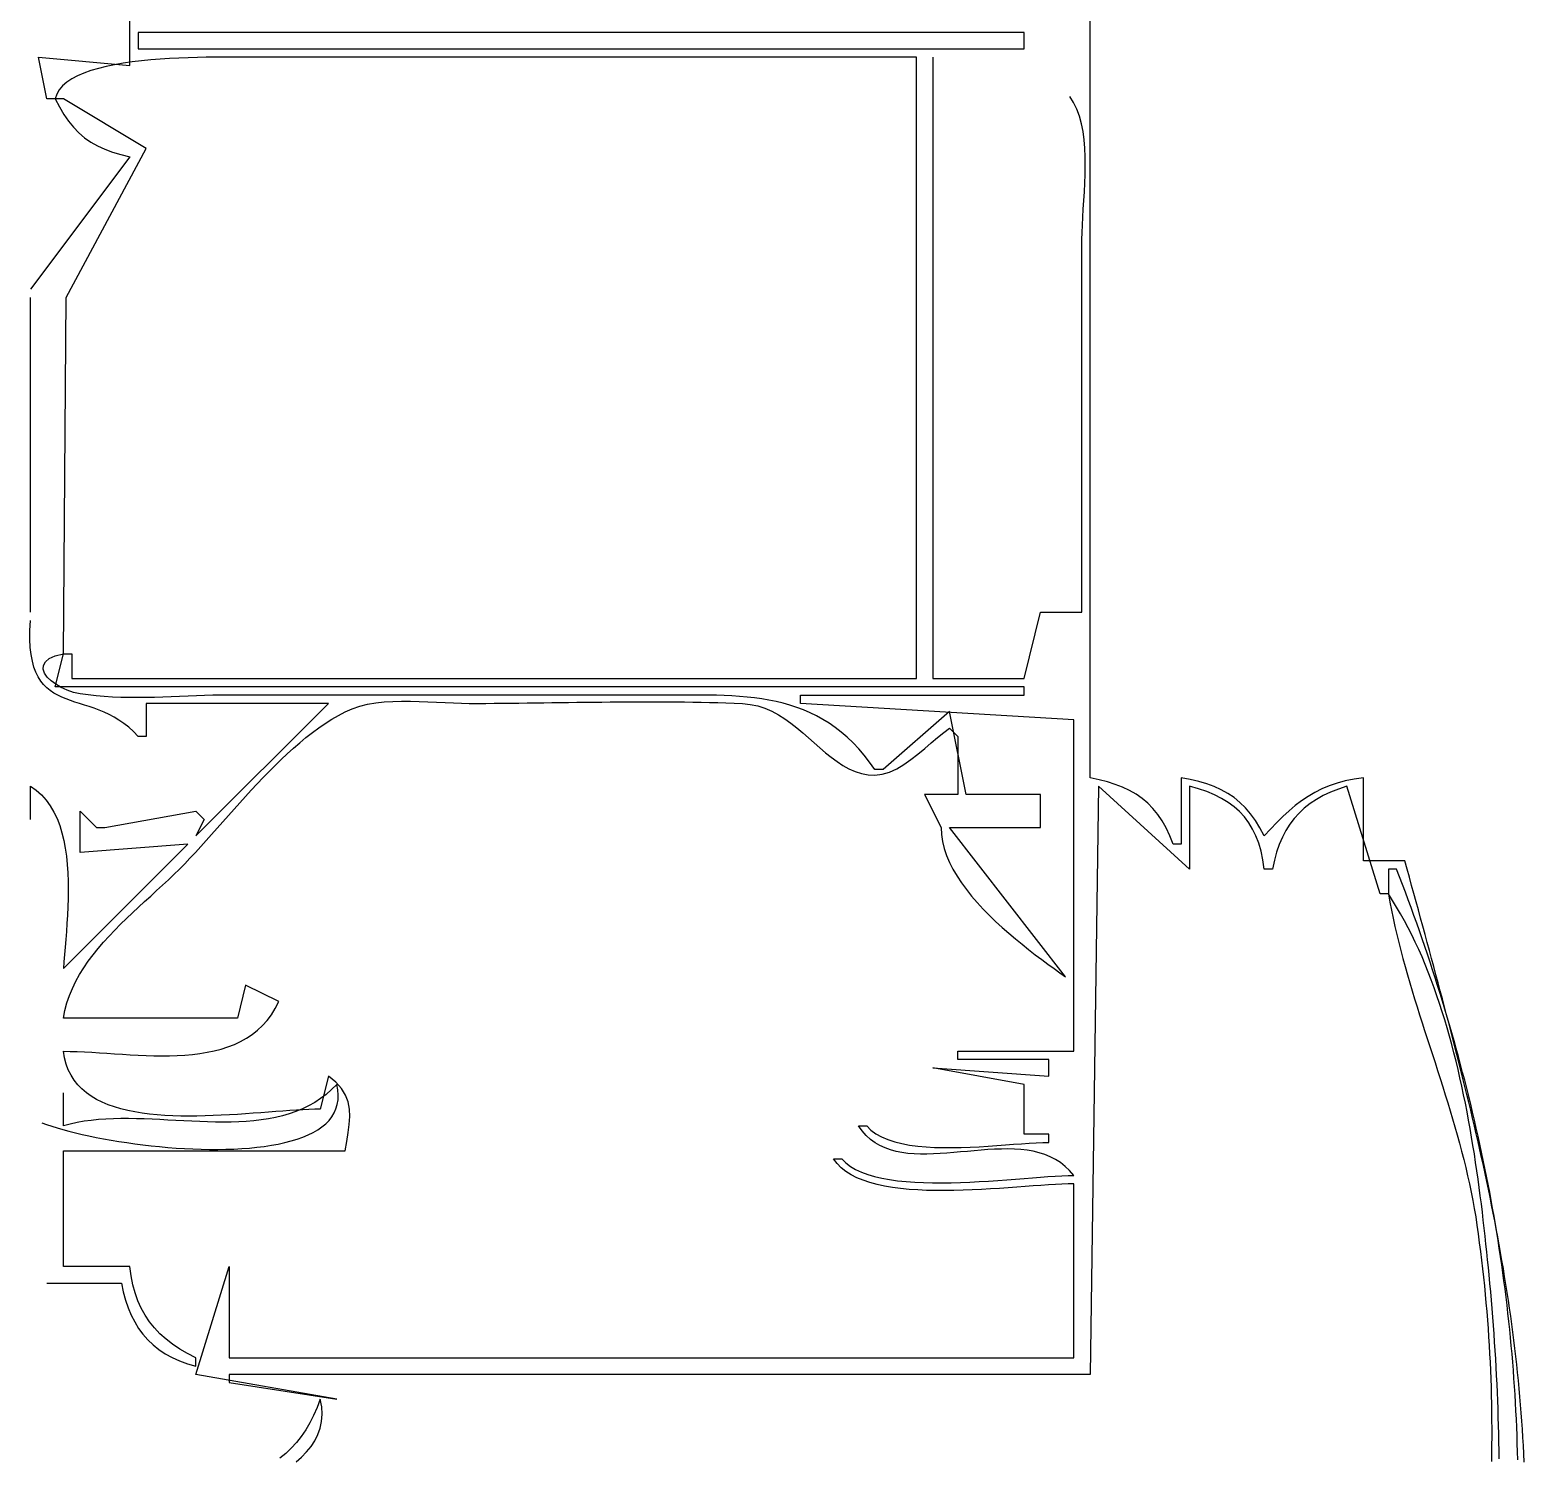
# Model space of a CAD drawing. Header units: metres. Extents: x 191 to 592, y 202 to 1163.
# Drawn here: x 377.9 to 558.4, y 483 to 655.3 of the extents above; entities that cross this region are included whole.
import ezdxf

# ---------------------------------------------------------------- set-up
doc = ezdxf.new("R2010")
doc.units = ezdxf.units.M

msp = doc.modelspace()

# ---------------------------------------------------------------- linework, layer by layer
for p, q in [((506, 565), (506, 1112)), ((390, 651), (390, 657)), ((391, 655), (391, 653)), ((498, 655), (391, 655)), ((498, 653), (498, 655)), ((380, 647), (379, 652)), ((379, 652), (390, 651)), ((391.4076, 651.5701), (390.3017, 651.4371)), ((391, 653), (498, 653)), ((392.5319, 651.682), (391.4076, 651.5701)), ((393.6669, 651.7745), (392.5319, 651.682)), ((394.8053, 651.8493), (393.6669, 651.7745)), ((395.9395, 651.9083), (394.8053, 651.8493)), ((397.0621, 651.953), (395.9395, 651.9083)), ((398.1656, 651.9853), (397.0621, 651.953)), ((399.2424, 652.0068), (398.1656, 651.9853)), ((400.2852, 652.0193), (399.2424, 652.0068)), ((401.2863, 652.0245), (400.2852, 652.0193)), ((402.2383, 652.0242), (401.2863, 652.0245)), ((403.1338, 652.0201), (402.2383, 652.0242)), ((403.9652, 652.0139), (403.1338, 652.0201)), ((404.725, 652.0073), (403.9652, 652.0139)), ((405.4057, 652.0021), (404.725, 652.0073)), ((406, 652), (405.4057, 652.0021)), ((485, 652), (406, 652)), ((485, 577), (485, 652)), ((487, 652), (487, 577)), ((383.7025, 649.7696), (383.0128, 649.4055)), ((384.4704, 650.0988), (383.7025, 649.7696)), ((385.3091, 650.3948), (384.4704, 650.0988)), ((386.2111, 650.6593), (385.3091, 650.3948)), ((387.1688, 650.8941), (386.2111, 650.6593)), ((388.1748, 651.1008), (387.1688, 650.8941)), ((389.2216, 651.2812), (388.1748, 651.1008)), ((390.3017, 651.4371), (389.2216, 651.2812)), ((381.488, 648.086), (381.1861, 647.5648)), ((381.898, 648.5654), (381.488, 648.086)), ((382.4088, 649.0046), (381.898, 648.5654)), ((383.0128, 649.4055), (382.4088, 649.0046)), ((381, 647), (380, 647)), ((381.1861, 647.5648), (381, 647)), ((382, 647), (381, 647)), ((381, 647), (381.5057, 646.0124)), ((392, 641), (382, 647)), ((503.9908, 646.54), (503.5255, 647.2716)), ((504.3772, 645.7417), (503.9908, 646.54)), ((381.5057, 646.0124), (382.04, 645.1111)), ((382.04, 645.1111), (382.6076, 644.2921)), ((382.6076, 644.2921), (383.2132, 643.5518)), ((504.691, 644.8844), (504.3772, 645.7417)), ((504.9384, 643.9753), (504.691, 644.8844)), ((383.2132, 643.5518), (383.8616, 642.8863)), ((383.8616, 642.8863), (384.5575, 642.2917)), ((505.1259, 643.022), (504.9384, 643.9753)), ((505.2598, 642.0319), (505.1259, 643.022)), ((382.3179, 622.9846), (392, 641)), ((384.5575, 642.2917), (385.3059, 641.7642)), ((385.3059, 641.7642), (386.1114, 641.3)), ((386.1114, 641.3), (386.9787, 640.8953)), ((386.9787, 640.8953), (387.9128, 640.5463)), ((505.3464, 641.0125), (505.2598, 642.0319)), ((505.3922, 639.9713), (505.3464, 641.0125)), ((390, 640), (378, 624)), ((387.9128, 640.5463), (388.9182, 640.2491)), ((388.9182, 640.2491), (390, 640)), ((505.3866, 637.8531), (505.4035, 638.9157)), ((505.4035, 638.9157), (505.3922, 639.9713)), ((505.3479, 636.7912), (505.3866, 637.8531)), ((505.2304, 634.6988), (505.2937, 635.7372)), ((505.2937, 635.7372), (505.3479, 636.7912)), ((505.102, 632.6981), (505.1644, 633.6832)), ((505.1644, 633.6832), (505.2304, 634.6988)), ((505.0134, 630.849), (505.0495, 631.7509)), ((505.0495, 631.7509), (505.102, 632.6981)), ((505, 630), (505.0134, 630.849)), ((505, 585), (505, 630)), ((378, 585), (378, 623)), ((382, 580), (382.3179, 622.9846)), ((498, 577), (500, 585)), ((500, 585), (505, 585)), ((377.9443, 582.8169), (378, 584)), ((377.9428, 581.7409), (377.9443, 582.8169)), ((377.9932, 580.7657), (377.9428, 581.7409)), ((378.0931, 579.8855), (377.9932, 580.7657)), ((378.2401, 579.0942), (378.0931, 579.8855)), ((379.8189, 579.0105), (380.2826, 579.3994)), ((380.2826, 579.3994), (381.0017, 579.7339)), ((381, 576), (382, 580)), ((381.0017, 579.7339), (382, 580)), ((382, 580), (383, 580)), ((383, 580), (383, 577)), ((378.432, 578.3857), (378.2401, 579.0942)), ((378.6664, 577.7541), (378.432, 578.3857)), ((378.941, 577.1933), (378.6664, 577.7541)), ((379.5626, 578.124), (379.5868, 578.5807)), ((379.7225, 577.6542), (379.5626, 578.124)), ((379.5868, 578.5807), (379.8189, 579.0105)), ((380.0427, 577.185), (379.7225, 577.6542)), ((379.2535, 576.6974), (378.941, 577.1933)), ((379.6015, 576.2602), (379.2535, 576.6974)), ((379.9827, 575.8758), (379.6015, 576.2602)), ((380.3949, 575.5382), (379.9827, 575.8758)), ((380.4995, 576.7304), (380.0427, 577.185)), ((381.0691, 576.304), (380.4995, 576.7304)), ((498, 576), (381, 576)), ((381.7277, 575.9197), (381.0691, 576.304)), ((382.4515, 575.5913), (381.7277, 575.9197)), ((383, 577), (485, 577)), ((487, 577), (498, 577)), ((498, 575), (498, 576)), ((380.8356, 575.2412), (380.3949, 575.5382)), ((381.3025, 574.979), (380.8356, 575.2412)), ((381.7933, 574.7455), (381.3025, 574.979)), ((382.3058, 574.5347), (381.7933, 574.7455)), ((382.8374, 574.3405), (382.3058, 574.5347)), ((383.2169, 575.3325), (382.4515, 575.5913)), ((383.3861, 574.157), (382.8374, 574.3405)), ((384, 575.1574), (383.2169, 575.3325)), ((383.9493, 573.9781), (383.3861, 574.157)), ((384.5248, 573.7978), (383.9493, 573.9781)), ((384.9628, 575.0157), (384, 575.1574)), ((385.9375, 574.9036), (384.9628, 575.0157)), ((386.9225, 574.8182), (385.9375, 574.9036)), ((387.9165, 574.7571), (386.9225, 574.8182)), ((388.9182, 574.7177), (387.9165, 574.7571)), ((389.926, 574.6974), (388.9182, 574.7177)), ((390.9387, 574.6935), (389.926, 574.6974)), ((391.9549, 574.7036), (390.9387, 574.6935)), ((392.9731, 574.725), (391.9549, 574.7036)), ((414, 574), (392, 574)), ((392, 574), (392, 570)), ((393.9919, 574.7551), (392.9731, 574.725)), ((395.01, 574.7914), (393.9919, 574.7551)), ((396.0261, 574.8312), (395.01, 574.7914)), ((397.0386, 574.872), (396.0261, 574.8312)), ((398.0462, 574.9111), (397.0386, 574.872)), ((398, 558), (414, 574)), ((399.0475, 574.9461), (398.0462, 574.9111)), ((400.0412, 574.9743), (399.0475, 574.9461)), ((401.0258, 574.9931), (400.0412, 574.9743)), ((402, 575), (401.0258, 574.9931)), ((454, 575), (402, 575)), ((417.7797, 573.6531), (418.7344, 573.8856)), ((418.7344, 573.8856), (419.7235, 574.056)), ((419.7235, 574.056), (420.7405, 574.1721)), ((420.7405, 574.1721), (421.7789, 574.2413)), ((421.7789, 574.2413), (422.832, 574.2711)), ((422.832, 574.2711), (423.8932, 574.2692)), ((423.8932, 574.2692), (424.9561, 574.2431)), ((424.9561, 574.2431), (426.0141, 574.2002)), ((426.0141, 574.2002), (427.0606, 574.1482)), ((427.0606, 574.1482), (428.0889, 574.0947)), ((428.0889, 574.0947), (429.0927, 574.0471)), ((429.0927, 574.0471), (430.0652, 574.013)), ((430.0652, 574.013), (431, 574)), ((431, 574), (431.9973, 574.0012)), ((431.9973, 574.0012), (432.9952, 574.0047)), ((432.9952, 574.0047), (433.9936, 574.0102)), ((433.9936, 574.0102), (434.9925, 574.0175)), ((434.9925, 574.0175), (435.9918, 574.0265)), ((435.9918, 574.0265), (436.9916, 574.0367)), ((436.9916, 574.0367), (437.9917, 574.0481)), ((437.9917, 574.0481), (438.9922, 574.0604)), ((438.9922, 574.0604), (439.9929, 574.0733)), ((439.9929, 574.0733), (440.9939, 574.0867)), ((440.9939, 574.0867), (441.9952, 574.1003)), ((441.9952, 574.1003), (442.9966, 574.1138)), ((442.9966, 574.1138), (443.9981, 574.1271)), ((443.9981, 574.1271), (444.9998, 574.1398)), ((444.9998, 574.1398), (446.0015, 574.1519)), ((446.0015, 574.1519), (447.0032, 574.1629)), ((447.0032, 574.1629), (448.0049, 574.1728)), ((448.0049, 574.1728), (449.0066, 574.1813)), ((449.0066, 574.1813), (450.0082, 574.1881)), ((450.0082, 574.1881), (451.0097, 574.193)), ((451.0097, 574.193), (452.011, 574.1959)), ((452.011, 574.1959), (453.0121, 574.1963)), ((453.0121, 574.1963), (454.0129, 574.1942)), ((455.0101, 575.0016), (454, 575)), ((454.0129, 574.1942), (455.0135, 574.1893)), ((456.0106, 575.0051), (455.0101, 575.0016)), ((455.0135, 574.1893), (456.0138, 574.1813)), ((457.0013, 575.0082), (456.0106, 575.0051)), ((456.0138, 574.1813), (457.0137, 574.1701)), ((457.982, 575.0087), (457.0013, 575.0082)), ((457.0137, 574.1701), (458.0132, 574.1554)), ((458.9526, 575.0044), (457.982, 575.0087)), ((458.0132, 574.1554), (459.0123, 574.137)), ((459.9127, 574.9932), (458.9526, 575.0044)), ((459.0123, 574.137), (460.0109, 574.1145)), ((460.8624, 574.9728), (459.9127, 574.9932)), ((460.0109, 574.1145), (461.009, 574.0879)), ((461.8013, 574.9409), (460.8624, 574.9728)), ((461.009, 574.0879), (462.0066, 574.0569)), ((462.7292, 574.8955), (461.8013, 574.9409)), ((462.0066, 574.0569), (463.0036, 574.0212)), ((463.6461, 574.8343), (462.7292, 574.8955)), ((463.0036, 574.0212), (464, 573.9807)), ((464.5516, 574.7551), (463.6461, 574.8343)), ((464, 573.9807), (464.9476, 573.8852)), ((465.4457, 574.6557), (464.5516, 574.7551)), ((464.9476, 573.8852), (465.8513, 573.6902)), ((466.3281, 574.5339), (465.4457, 574.6557)), ((467.1986, 574.3875), (466.3281, 574.5339)), ((468.0571, 574.2143), (467.1986, 574.3875)), ((468.9033, 574.0121), (468.0571, 574.2143)), ((469.7371, 573.7787), (468.9033, 574.0121)), ((471, 574), (471, 575)), ((471, 575), (498, 575)), ((504, 572), (471, 574)), ((385.1102, 573.61), (384.5248, 573.7978)), ((385.7033, 573.4088), (385.1102, 573.61)), ((386.3016, 573.1882), (385.7033, 573.4088)), ((386.9029, 572.942), (386.3016, 573.1882)), ((387.5049, 572.6644), (386.9029, 572.942)), ((388.1052, 572.3493), (387.5049, 572.6644)), ((388.7015, 571.9906), (388.1052, 572.3493)), ((413.6102, 571.5813), (414.3993, 572.0831)), ((414.3993, 572.0831), (415.1959, 572.5475)), ((415.1959, 572.5475), (416, 572.9722)), ((416, 572.9722), (416.866, 573.3512)), ((416.866, 573.3512), (417.7797, 573.6531)), ((465.8513, 573.6902), (466.715, 573.4062)), ((466.715, 573.4062), (467.5428, 573.0441)), ((467.5428, 573.0441), (468.3386, 572.6146)), ((468.3386, 572.6146), (469.1066, 572.1284)), ((469.1066, 572.1284), (469.8506, 571.5963)), ((470.5583, 573.5118), (469.7371, 573.7787)), ((471.3666, 573.2094), (470.5583, 573.5118)), ((472.162, 572.8691), (471.3666, 573.2094)), ((472.9442, 572.4888), (472.162, 572.8691)), ((473.7131, 572.0662), (472.9442, 572.4888)), ((474.4683, 571.5993), (473.7131, 572.0662)), ((489, 573), (481, 566)), ((491, 563), (489, 573)), ((389.2914, 571.5823), (388.7015, 571.9906)), ((389.8727, 571.1185), (389.2914, 571.5823)), ((390.443, 570.593), (389.8727, 571.1185)), ((391, 570), (390.443, 570.593)), ((411.2864, 569.8761), (412.0538, 570.4754)), ((412.0538, 570.4754), (412.8284, 571.0446)), ((412.8284, 571.0446), (413.6102, 571.5813)), ((469.8506, 571.5963), (470.5747, 571.0291)), ((470.5747, 571.0291), (471.2829, 570.4374)), ((471.2829, 570.4374), (471.9792, 569.8321)), ((475.2099, 571.0857), (474.4683, 571.5993)), ((475.9375, 570.5233), (475.2099, 571.0857)), ((476.6509, 569.9098), (475.9375, 570.5233)), ((487.5642, 569.8757), (488.2996, 570.4775)), ((488.2996, 570.4775), (489, 571)), ((489, 571), (490, 570)), ((504, 532), (504, 572)), ((392, 570), (391, 570)), ((409.0257, 567.9222), (409.7724, 568.5971)), ((409.7724, 568.5971), (410.5259, 569.2492)), ((410.5259, 569.2492), (411.2864, 569.8761)), ((471.9792, 569.8321), (472.6676, 569.2239)), ((472.6676, 569.2239), (473.3522, 568.6235)), ((473.3522, 568.6235), (474.0368, 568.0416)), ((477.3501, 569.2431), (476.6509, 569.9098)), ((478.0348, 568.521), (477.3501, 569.2431)), ((478.7048, 567.7412), (478.0348, 568.521)), ((485.1861, 567.8646), (486.0037, 568.5423)), ((486.0037, 568.5423), (486.7977, 569.2216)), ((486.7977, 569.2216), (487.5642, 569.8757)), ((490, 570), (490, 563)), ((407.5524, 566.5138), (408.2857, 567.2269)), ((408.2857, 567.2269), (409.0257, 567.9222)), ((474.0368, 568.0416), (474.7257, 567.4891)), ((474.7257, 567.4891), (475.4226, 566.9767)), ((475.4226, 566.9767), (476.1318, 566.5151)), ((479.3599, 566.9016), (478.7048, 567.7412)), ((480, 566), (479.3599, 566.9016)), ((483.4956, 566.6224), (484.3489, 567.2157)), ((484.3489, 567.2157), (485.1861, 567.8646)), ((405.391, 564.2909), (406.1051, 565.0433)), ((406.1051, 565.0433), (406.8256, 565.7851)), ((406.8256, 565.7851), (407.5524, 566.5138)), ((476.1318, 566.5151), (476.857, 566.1151)), ((476.857, 566.1151), (477.6025, 565.7874)), ((477.6025, 565.7874), (478.3721, 565.5427)), ((478.3721, 565.5427), (479.1699, 565.3919)), ((479.1699, 565.3919), (480, 565.3457)), ((481, 566), (480, 566)), ((480, 565.3457), (480.8787, 565.4464)), ((480.8787, 565.4464), (481.7567, 565.7107)), ((481.7567, 565.7107), (482.6303, 566.1117)), ((482.6303, 566.1117), (483.4956, 566.6224)), ((507.0632, 564.7832), (506, 565)), ((518.0843, 564.8042), (517, 565)), ((517, 565), (517, 557)), ((537.8658, 564.8498), (536.8036, 564.642)), ((539, 565), (537.8658, 564.8498)), ((539, 555), (539, 565)), ((378, 560), (378, 564)), ((378, 564), (378.7064, 563.5069)), ((378.7064, 563.5069), (379.3401, 562.9437)), ((403.9813, 562.7639), (404.6831, 563.5303)), ((404.6831, 563.5303), (405.391, 564.2909)), ((507, 564), (506, 493)), ((518, 554), (507, 564)), ((508.0686, 564.5267), (507.0632, 564.7832)), ((509.0169, 564.2268), (508.0686, 564.5267)), ((509.9095, 563.8796), (509.0169, 564.2268)), ((510.7473, 563.4816), (509.9095, 563.8796)), ((511.5314, 563.0289), (510.7473, 563.4816)), ((512.2629, 562.5181), (511.5314, 563.0289)), ((519.0729, 563.6913), (518, 564)), ((518, 564), (518, 554)), ((519.1066, 564.5686), (518.0843, 564.8042)), ((520.074, 563.3443), (519.0729, 563.6913)), ((520.0694, 564.2883), (519.1066, 564.5686)), ((520.9752, 563.9587), (520.0694, 564.2883)), ((521.0041, 562.956), (520.074, 563.3443)), ((521.8268, 563.5752), (520.9752, 563.9587)), ((522.6268, 563.1329), (521.8268, 563.5752)), ((523.3777, 562.6273), (522.6268, 563.1329)), ((533.1272, 563.253), (532.3146, 562.7712)), ((533.9751, 563.6819), (533.1272, 563.253)), ((534.8656, 564.0571), (533.9751, 563.6819)), ((535.0246, 563.2833), (534.137, 562.8654)), ((535.806, 564.3774), (534.8656, 564.0571)), ((535.9783, 563.6608), (535.0246, 563.2833)), ((536.8036, 564.642), (535.806, 564.3774)), ((537, 564), (535.9783, 563.6608)), ((541, 551), (537, 564)), ((379.3401, 562.9437), (379.9046, 562.3153)), ((379.9046, 562.3153), (380.4034, 561.6268)), ((380.4034, 561.6268), (380.8402, 560.8829)), ((401.9117, 560.4543), (402.5957, 561.2235)), ((402.5957, 561.2235), (403.2856, 561.9942)), ((403.2856, 561.9942), (403.9813, 562.7639)), ((490, 563), (486, 563)), ((486, 563), (488, 559)), ((500, 563), (491, 563)), ((500, 559), (500, 563)), ((512.9428, 561.9452), (512.2629, 562.5181)), ((513.5723, 561.3067), (512.9428, 561.9452)), ((514.1523, 560.5989), (513.5723, 561.3067)), ((521.8642, 562.5234), (521.0041, 562.956)), ((522.6555, 562.0436), (521.8642, 562.5234)), ((523.3789, 561.5136), (522.6555, 562.0436)), ((524.0821, 562.0536), (523.3777, 562.6273)), ((524.0353, 560.9305), (523.3789, 561.5136)), ((524.7428, 561.4072), (524.0821, 562.0536)), ((525.3623, 560.6833), (524.7428, 561.4072)), ((530.7661, 561.6529), (530.0155, 561.0183)), ((531.53, 562.2375), (530.7661, 561.6529)), ((531.8537, 561.3502), (531.213, 560.7516)), ((532.3146, 562.7712), (531.53, 562.2375)), ((532.5534, 561.9008), (531.8537, 561.3502)), ((533.3139, 562.4052), (532.5534, 561.9008)), ((534.137, 562.8654), (533.3139, 562.4052)), ((380.8402, 560.8829), (381.2184, 560.0887)), ((381.2184, 560.0887), (381.5416, 559.2491)), ((384, 556), (384, 561)), ((384, 561), (386, 559)), ((387, 559), (398, 561)), ((398, 561), (399, 560)), ((399, 560), (398, 558)), ((400.5606, 558.9302), (401.2333, 559.6891)), ((401.2333, 559.6891), (401.9117, 560.4543)), ((514.684, 559.8179), (514.1523, 560.5989)), ((515.1685, 558.9603), (514.684, 559.8179)), ((524.6259, 560.2913), (524.0353, 560.9305)), ((525.1516, 559.5931), (524.6259, 560.2913)), ((525.6135, 558.833), (525.1516, 559.5931)), ((525.9433, 559.8773), (525.3623, 560.6833)), ((526.4883, 558.9844), (525.9433, 559.8773)), ((528.5249, 559.6032), (527.7704, 558.8246)), ((529.2709, 560.3347), (528.5249, 559.6032)), ((530.0155, 561.0183), (529.2709, 560.3347)), ((530.6297, 560.103), (530.1018, 559.4024)), ((531.213, 560.7516), (530.6297, 560.103)), ((381.5416, 559.2491), (381.8133, 558.369)), ((381.8133, 558.369), (382.0372, 557.4533)), ((386, 559), (387, 559)), ((399.2315, 557.4412), (399.8934, 558.1801)), ((399.8934, 558.1801), (400.5606, 558.9302)), ((488, 559), (488.0336, 558.1576)), ((488.0336, 558.1576), (488.1559, 557.3151)), ((503, 541), (489, 559)), ((489, 559), (499, 559)), ((499, 559), (500, 559)), ((515.6068, 558.0222), (515.1685, 558.9603)), ((516, 557), (515.6068, 558.0222)), ((526.0124, 558.008), (525.6135, 558.833)), ((526.3496, 557.1151), (526.0124, 558.008)), ((527, 558), (526.4883, 558.9844)), ((527.7704, 558.8246), (527, 558)), ((529.2053, 557.8376), (528.8332, 556.9696)), ((529.6276, 558.6479), (529.2053, 557.8376)), ((530.1018, 559.4024), (529.6276, 558.6479)), ((382, 542), (397, 557)), ((382.0372, 557.4533), (382.2167, 556.5071)), ((382.2167, 556.5071), (382.3554, 555.5352)), ((397, 557), (384, 556)), ((397.2775, 555.3161), (397.9237, 556.0068)), ((397.9237, 556.0068), (398.575, 556.7159)), ((398.575, 556.7159), (399.2315, 557.4412)), ((488.1559, 557.3151), (488.3616, 556.4736)), ((488.3616, 556.4736), (488.6451, 555.6347)), ((517, 557), (516, 557)), ((526.6259, 556.1514), (526.3496, 557.1151)), ((526.8423, 555.114), (526.6259, 556.1514)), ((528.5095, 556.042), (528.2323, 555.0527)), ((528.8332, 556.9696), (528.5095, 556.042)), ((382.3554, 555.5352), (382.4568, 554.5426)), ((382.4568, 554.5426), (382.5245, 553.5342)), ((395.3428, 553.3544), (396, 554)), ((396, 554), (396.6363, 554.6463)), ((396.6363, 554.6463), (397.2775, 555.3161)), ((488.6451, 555.6347), (489.0012, 554.7996)), ((489.0012, 554.7996), (489.4243, 553.9698)), ((527, 554), (526.8423, 555.114)), ((528, 554), (527, 554)), ((528.2323, 555.0527), (528, 554)), ((544, 555), (539, 555)), ((543, 554), (542, 554)), ((542, 554), (542, 551)), ((543.3582, 553.0706), (543, 554)), ((544.2722, 554.0052), (544, 555)), ((544.5441, 553.0126), (544.2722, 554.0052)), ((382.5245, 553.5342), (382.5621, 552.515)), ((382.5621, 552.515), (382.573, 551.4898)), ((393.9654, 552.0555), (394.6633, 552.7065)), ((394.6633, 552.7065), (395.3428, 553.3544)), ((489.4243, 553.9698), (489.909, 553.1465)), ((489.909, 553.1465), (490.4499, 552.3311)), ((490.4499, 552.3311), (491.0417, 551.525)), ((543.7124, 552.14), (543.3582, 553.0706)), ((544.8155, 552.022), (544.5441, 553.0126)), ((382.5609, 550.4637), (382.5293, 549.4416)), ((382.573, 551.4898), (382.5609, 550.4637)), ((391.8004, 550.0736), (392.53, 550.7399)), ((392.53, 550.7399), (393.253, 551.4002)), ((393.253, 551.4002), (393.9654, 552.0555)), ((491.0417, 551.525), (491.6789, 550.7296)), ((491.6789, 550.7296), (492.356, 549.9462)), ((542, 551), (541, 551)), ((542, 551), (542.1767, 550.0165)), ((542.5084, 550.2146), (542, 551)), ((544.0627, 551.2081), (543.7124, 552.14)), ((544.4089, 550.275), (544.0627, 551.2081)), ((545.0865, 551.0335), (544.8155, 552.022)), ((545.357, 550.0469), (545.0865, 551.0335)), ((382.5293, 549.4416), (382.4817, 548.4284)), ((389.611, 548.0294), (390.337, 548.7193)), ((390.337, 548.7193), (391.0681, 549.4003)), ((391.0681, 549.4003), (391.8004, 550.0736)), ((492.356, 549.9462), (493.0677, 549.1761)), ((493.0677, 549.1761), (493.8085, 548.4208)), ((542.1767, 550.0165), (542.3673, 549.0353)), ((542.3673, 549.0353), (542.571, 548.0562)), ((543.0021, 549.4127), (542.5084, 550.2146)), ((543.4813, 548.5947), (543.0021, 549.4127)), ((543.9464, 547.7613), (543.4813, 548.5947)), ((544.7512, 549.3406), (544.4089, 550.275)), ((545.0893, 548.405), (544.7512, 549.3406)), ((545.6268, 549.0621), (545.357, 550.0469)), ((545.8959, 548.0792), (545.6268, 549.0621)), ((382.4218, 547.429), (382.3529, 546.4484)), ((382.4817, 548.4284), (382.4218, 547.429)), ((388.1899, 546.6197), (388.894, 547.3298)), ((388.894, 547.3298), (389.611, 548.0294)), ((493.8085, 548.4208), (494.5731, 547.6815)), ((494.5731, 547.6815), (495.3559, 546.9597)), ((495.3559, 546.9597), (496.1517, 546.2567)), ((542.571, 548.0562), (542.7871, 547.0791)), ((542.7871, 547.0791), (543.0149, 546.1037)), ((544.3975, 546.9131), (543.9464, 547.7613)), ((544.8349, 546.0507), (544.3975, 546.9131)), ((545.4235, 547.4682), (545.0893, 548.405)), ((545.7535, 546.5303), (545.4235, 547.4682)), ((546.1642, 547.0981), (545.8959, 548.0792)), ((546.4317, 546.1186), (546.1642, 547.0981)), ((382.2787, 545.4915), (382.2028, 544.5633)), ((382.3529, 546.4484), (382.2787, 545.4915)), ((386.1948, 544.4161), (386.8364, 545.1637)), ((386.8364, 545.1637), (387.5028, 545.8979)), ((387.5028, 545.8979), (388.1899, 546.6197)), ((496.1517, 546.2567), (496.9549, 545.5739)), ((496.9549, 545.5739), (497.7602, 544.9126)), ((543.0149, 546.1037), (543.2535, 545.1301)), ((543.2535, 545.1301), (543.5024, 544.158)), ((545.2588, 545.1747), (544.8349, 546.0507)), ((545.6696, 544.2857), (545.2588, 545.1747)), ((546.0794, 545.5911), (545.7535, 546.5303)), ((546.4013, 544.6508), (546.0794, 545.5911)), ((546.6982, 545.1408), (546.4317, 546.1186)), ((546.9637, 544.1647), (546.6982, 545.1408)), ((382.1287, 543.6686), (382.0599, 542.8126)), ((382.2028, 544.5633), (382.1287, 543.6686)), ((385.0013, 542.877), (385.5818, 543.6542)), ((385.5818, 543.6542), (386.1948, 544.4161)), ((497.7602, 544.9126), (498.5622, 544.2741)), ((498.5622, 544.2741), (499.3553, 543.6599)), ((499.3553, 543.6599), (500.1343, 543.0713)), ((543.5024, 544.158), (543.7606, 543.1872)), ((543.7606, 543.1872), (544.0275, 542.2178)), ((546.0674, 543.3843), (545.6696, 544.2857)), ((546.4525, 542.4711), (546.0674, 543.3843)), ((546.7189, 543.7093), (546.4013, 544.6508)), ((547.0325, 542.7667), (546.7189, 543.7093)), ((547.2282, 543.19), (546.9637, 544.1647)), ((547.4914, 542.2169), (547.2282, 543.19)), ((382.0599, 542.8126), (382, 542)), ((383.9538, 541.2733), (384.4574, 542.0837)), ((384.4574, 542.0837), (385.0013, 542.877)), ((500.1343, 543.0713), (500.8937, 542.5096)), ((500.8937, 542.5096), (501.628, 541.9763)), ((501.628, 541.9763), (502.3319, 541.4726)), ((502.3319, 541.4726), (503, 541)), ((544.0275, 542.2178), (544.3023, 541.2494)), ((546.8252, 541.5467), (546.4525, 542.4711)), ((547.1857, 540.6118), (546.8252, 541.5467)), ((547.3418, 541.8229), (547.0325, 542.7667)), ((547.647, 540.878), (547.3418, 541.8229)), ((547.7535, 541.2452), (547.4914, 542.2169)), ((382.7245, 538.7302), (383.0834, 539.5974)), ((383.0834, 539.5974), (383.4945, 540.4448)), ((383.4945, 540.4448), (383.9538, 541.2733)), ((404, 540), (403, 536)), ((408, 538), (404, 540)), ((544.3023, 541.2494), (544.5843, 540.282)), ((544.5843, 540.282), (544.8728, 539.3154)), ((547.5343, 539.6669), (547.1857, 540.6118)), ((547.8712, 538.7125), (547.5343, 539.6669)), ((547.948, 539.9321), (547.647, 540.878)), ((548.0142, 540.2748), (547.7535, 541.2452)), ((548.2447, 538.985), (547.948, 539.9321)), ((548.2735, 539.3058), (548.0142, 540.2748)), ((382.1789, 536.9324), (382.4217, 537.8421)), ((382.4217, 537.8421), (382.7245, 538.7302)), ((407.5815, 537.1724), (408, 538)), ((544.8728, 539.3154), (545.167, 538.3494)), ((545.167, 538.3494), (545.4661, 537.3841)), ((548.1966, 537.7495), (547.8712, 538.7125)), ((548.5372, 538.0369), (548.2447, 538.985)), ((548.5314, 538.338), (548.2735, 539.3058)), ((548.7878, 537.3714), (548.5314, 538.338)), ((548.8255, 537.0877), (548.5372, 538.0369)), ((382, 536), (382.1789, 536.9324)), ((403, 536), (382, 536)), ((406.5965, 535.7241), (407.1129, 536.4147)), ((407.1129, 536.4147), (407.5815, 537.1724)), ((545.4661, 537.3841), (545.7694, 536.4191)), ((545.7694, 536.4191), (546.0762, 535.4543)), ((548.5109, 536.7782), (548.1966, 537.7495)), ((548.8142, 535.7994), (548.5109, 536.7782)), ((549.0425, 536.406), (548.7878, 537.3714)), ((549.1095, 536.1375), (548.8255, 537.0877)), ((549.2955, 535.4417), (549.0425, 536.406)), ((549.3891, 535.1863), (549.1095, 536.1375)), ((404.786, 534.0261), (405.4306, 534.5327)), ((405.4306, 534.5327), (406.035, 535.0977)), ((406.035, 535.0977), (406.5965, 535.7241)), ((546.0762, 535.4543), (546.3857, 534.4897)), ((546.3857, 534.4897), (546.6972, 533.525)), ((549.1069, 534.8137), (548.8142, 535.7994)), ((549.3891, 533.8215), (549.1069, 534.8137)), ((549.5468, 534.4783), (549.2955, 535.4417)), ((549.6645, 534.234), (549.3891, 535.1863)), ((549.7962, 533.516), (549.5468, 534.4783)), ((549.9355, 533.2807), (549.6645, 534.234)), ((401.0456, 532.2699), (401.8544, 532.5271)), ((401.8544, 532.5271), (402.6354, 532.8284)), ((402.6354, 532.8284), (403.3859, 533.1768)), ((403.3859, 533.1768), (404.1037, 533.5751)), ((404.1037, 533.5751), (404.786, 534.0261)), ((546.6972, 533.525), (547.0099, 532.5601)), ((547.0099, 532.5601), (547.3232, 531.595)), ((549.6612, 532.8237), (549.3891, 533.8215)), ((549.9233, 531.8206), (549.6612, 532.8237)), ((550.0437, 532.5546), (549.7962, 533.516)), ((550.2022, 532.3264), (549.9355, 533.2807)), ((550.2892, 531.594), (550.0437, 532.5546)), ((382.1286, 531.1953), (382, 532)), ((382, 532), (382.8228, 531.991)), ((382.3249, 530.445), (382.1286, 531.1953)), ((382.8228, 531.991), (383.6697, 531.9661)), ((383.6697, 531.9661), (384.5382, 531.9282)), ((384.5382, 531.9282), (385.4259, 531.88)), ((385.4259, 531.88), (386.3302, 531.8244)), ((386.3302, 531.8244), (387.2487, 531.7644)), ((387.2487, 531.7644), (388.1789, 531.7027)), ((388.1789, 531.7027), (389.1184, 531.6422)), ((389.1184, 531.6422), (390.0646, 531.5859)), ((390.0646, 531.5859), (391.0151, 531.5364)), ((391.0151, 531.5364), (391.9674, 531.4968)), ((391.9674, 531.4968), (392.9191, 531.4699)), ((392.9191, 531.4699), (393.8676, 531.4585)), ((393.8676, 531.4585), (394.8105, 531.4654)), ((394.8105, 531.4654), (395.7453, 531.4937)), ((395.7453, 531.4937), (396.6696, 531.5461)), ((396.6696, 531.5461), (397.5808, 531.6254)), ((397.5808, 531.6254), (398.4764, 531.7346)), ((398.4764, 531.7346), (399.3541, 531.8765)), ((399.3541, 531.8765), (400.2113, 532.054)), ((400.2113, 532.054), (401.0456, 532.2699)), ((490, 531), (490, 532)), ((490, 532), (504, 532)), ((501, 531), (490, 531)), ((501, 529), (501, 531)), ((547.3232, 531.595), (547.6362, 530.6293)), ((547.6362, 530.6293), (547.9482, 529.6631)), ((550.1758, 530.8131), (549.9233, 531.8206)), ((550.4188, 529.8016), (550.1758, 530.8131)), ((550.4645, 531.3712), (550.2022, 532.3264)), ((550.5327, 530.6342), (550.2892, 531.594)), ((550.7225, 530.415), (550.4645, 531.3712)), ((550.774, 529.6752), (550.5327, 530.6342)), ((382.5861, 529.7476), (382.3249, 530.445)), ((382.9094, 529.1011), (382.5861, 529.7476)), ((383.2921, 528.5038), (382.9094, 529.1011)), ((414, 529), (413, 525)), ((414.9005, 528.2543), (414, 529)), ((498, 528), (487, 530)), ((487, 530), (501, 529)), ((547.9482, 529.6631), (548.2584, 528.6961)), ((550.6527, 528.7867), (550.4188, 529.8016)), ((550.8776, 527.7692), (550.6527, 528.7867)), ((550.976, 529.4578), (550.7225, 530.415)), ((551.0131, 528.7169), (550.774, 529.6752)), ((551.2251, 528.4997), (550.976, 529.4578)), ((382, 523), (382, 527)), ((383.7313, 527.954), (383.2921, 528.5038)), ((384.2242, 527.4499), (383.7313, 527.954)), ((384.7681, 526.9898), (384.2242, 527.4499)), ((385.3601, 526.5719), (384.7681, 526.9898)), ((414.3788, 527.3691), (413.7277, 526.7967)), ((415, 528), (414.3788, 527.3691)), ((415.58, 527.4893), (414.9005, 528.2543)), ((415.126, 527.3437), (415, 528)), ((415.1777, 526.7211), (415.126, 527.3437)), ((416.0631, 526.6994), (415.58, 527.4893)), ((498, 522), (498, 528)), ((548.2584, 528.6961), (548.5662, 527.7282)), ((548.5662, 527.7282), (548.8708, 526.7593)), ((551.0939, 526.7495), (550.8776, 527.7692)), ((551.2498, 527.7592), (551.0131, 528.7169)), ((551.4698, 527.5407), (551.2251, 528.4997)), ((551.4843, 526.802), (551.2498, 527.7592)), ((551.71, 526.5808), (551.4698, 527.5407)), ((385.9974, 526.1944), (385.3601, 526.5719)), ((386.6773, 525.8557), (385.9974, 526.1944)), ((387.397, 525.5539), (386.6773, 525.8557)), ((388.1536, 525.2874), (387.397, 525.5539)), ((388.9444, 525.0542), (388.1536, 525.2874)), ((411.6078, 525.4049), (410.8504, 525.0405)), ((412.3408, 525.8173), (411.6078, 525.4049)), ((413.0479, 526.2803), (412.3408, 525.8173)), ((413.7277, 526.7967), (413.0479, 526.2803)), ((414.9116, 525.049), (415.068, 525.5744)), ((415.068, 525.5744), (415.1575, 526.1316)), ((415.1575, 526.1316), (415.1777, 526.7211)), ((416.3742, 525.879), (416.0631, 526.6994)), ((416.5378, 525.0223), (416.3742, 525.879)), ((548.8708, 526.7593), (549.1714, 525.7892)), ((549.1714, 525.7892), (549.4673, 524.8178)), ((551.3018, 525.7282), (551.0939, 526.7495)), ((551.5015, 524.7061), (551.3018, 525.7282)), ((551.7162, 525.8454), (551.4843, 526.802)), ((551.9458, 525.62), (551.71, 526.5808)), ((551.9457, 524.8893), (551.7162, 525.8454)), ((552.177, 524.6583), (551.9458, 525.62)), ((379.3961, 523.3703), (379.9621, 523.1613)), ((383.6342, 523.3968), (382.8071, 523.2165)), ((384.4799, 523.5436), (383.6342, 523.3968)), ((385.3428, 523.6595), (384.4799, 523.5436)), ((386.2216, 523.7471), (385.3428, 523.6595)), ((387.1148, 523.8091), (386.2216, 523.7471)), ((388.021, 523.8481), (387.1148, 523.8091)), ((388.9389, 523.8667), (388.021, 523.8481)), ((389.8671, 523.8675), (388.9389, 523.8667)), ((389.7666, 524.8528), (388.9444, 525.0542)), ((390.6173, 524.6813), (389.7666, 524.8528)), ((390.8041, 523.8532), (389.8671, 523.8675)), ((391.4939, 524.5381), (390.6173, 524.6813)), ((391.7487, 523.8264), (390.8041, 523.8532)), ((392.3934, 524.4212), (391.4939, 524.5381)), ((392.6993, 523.7898), (391.7487, 523.8264)), ((393.3131, 524.3291), (392.3934, 524.4212)), ((393.6546, 523.7459), (392.6993, 523.7898)), ((394.2502, 524.2598), (393.3131, 524.3291)), ((394.6132, 523.6975), (393.6546, 523.7459)), ((395.2019, 524.2118), (394.2502, 524.2598)), ((395.5738, 523.6471), (394.6132, 523.6975)), ((396.1655, 524.1832), (395.2019, 524.2118)), ((396.5349, 523.5973), (395.5738, 523.6471)), ((397.138, 524.1722), (396.1655, 524.1832)), ((397.4951, 523.5509), (396.5349, 523.5973)), ((398.1168, 524.1772), (397.138, 524.1722)), ((398.4531, 523.5104), (397.4951, 523.5509)), ((399.099, 524.1964), (398.1168, 524.1772)), ((399.4074, 523.4785), (398.4531, 523.5104)), ((400.0818, 524.228), (399.099, 524.1964)), ((400.3567, 523.4577), (399.4074, 523.4785)), ((401.0625, 524.2702), (400.0818, 524.228)), ((401.2996, 523.4508), (400.3567, 523.4577)), ((402.0382, 524.3214), (401.0625, 524.2702)), ((402.2347, 523.4604), (401.2996, 523.4508)), ((403.0062, 524.3797), (402.0382, 524.3214)), ((403.1606, 523.4891), (402.2347, 523.4604)), ((403.9636, 524.4434), (403.0062, 524.3797)), ((404.0759, 523.5395), (403.1606, 523.4891)), ((404.9077, 524.5108), (403.9636, 524.4434)), ((404.9793, 523.6142), (404.0759, 523.5395)), ((405.8356, 524.5801), (404.9077, 524.5108)), ((405.8692, 523.7159), (404.9793, 523.6142)), ((406.7447, 524.6495), (405.8356, 524.5801)), ((406.7444, 523.8473), (405.8692, 523.7159)), ((407.6035, 524.0109), (406.7444, 523.8473)), ((407.632, 524.7173), (406.7447, 524.6495)), ((408.445, 524.2094), (407.6035, 524.0109)), ((408.4947, 524.7818), (407.632, 524.7173)), ((409.2676, 524.4454), (408.445, 524.2094)), ((409.3302, 524.8411), (408.4947, 524.7818)), ((410.0698, 524.7216), (409.2676, 524.4454)), ((410.1355, 524.8936), (409.3302, 524.8411)), ((410.8504, 525.0405), (410.0698, 524.7216)), ((410.908, 524.9375), (410.1355, 524.8936)), ((411.6447, 524.971), (410.908, 524.9375)), ((412.343, 524.9924), (411.6447, 524.971)), ((413, 525), (412.343, 524.9924)), ((413.6678, 523.2508), (414.0664, 523.6562)), ((414.0664, 523.6562), (414.4083, 524.0905)), ((414.4083, 524.0905), (414.6909, 524.5546)), ((414.6909, 524.5546), (414.9116, 525.049)), ((416.5203, 523.1781), (416.5783, 524.1239)), ((416.5783, 524.1239), (416.5378, 525.0223)), ((549.4673, 524.8178), (549.7578, 523.845)), ((549.7578, 523.845), (550.042, 522.8705)), ((551.6934, 523.6836), (551.5015, 524.7061)), ((551.8775, 522.6615), (551.6934, 523.6836)), ((552.1725, 523.9335), (551.9457, 524.8893)), ((552.3967, 522.9781), (552.1725, 523.9335)), ((552.4038, 523.6957), (552.177, 524.6583)), ((552.626, 522.7323), (552.4038, 523.6957)), ((379.9621, 523.1613), (380.5743, 522.954)), ((380.5743, 522.954), (381.23, 522.749)), ((381.23, 522.749), (381.9269, 522.5469)), ((381.9269, 522.5469), (382.6624, 522.3484)), ((382.8071, 523.2165), (382, 523)), ((382.6624, 522.3484), (383.434, 522.1542)), ((383.434, 522.1542), (384.2391, 521.965)), ((384.2391, 521.965), (385.0754, 521.7813)), ((385.0754, 521.7813), (385.9402, 521.604)), ((385.9402, 521.604), (386.831, 521.4336)), ((410.2233, 521.3909), (410.9101, 521.6361)), ((410.9101, 521.6361), (411.5552, 521.9064)), ((411.5552, 521.9064), (412.156, 522.2023)), ((412.156, 522.2023), (412.71, 522.5246)), ((412.71, 522.5246), (413.2148, 522.8738)), ((413.2148, 522.8738), (413.6678, 523.2508)), ((416.2066, 521.1217), (416.3883, 522.1792)), ((416.3883, 522.1792), (416.5203, 523.1781)), ((478.4452, 522.3836), (478, 523)), ((478, 523), (479, 523)), ((478.9304, 521.8416), (478.4452, 522.3836)), ((479.4535, 521.3697), (478.9304, 521.8416)), ((479, 523), (479.5203, 522.49)), ((479.5203, 522.49), (480.1258, 522.046)), ((480.1258, 522.046), (480.8094, 521.6641)), ((480.8094, 521.6641), (481.5643, 521.3401)), ((501, 522), (498, 522)), ((501, 521), (501, 522)), ((550.042, 522.8705), (550.3194, 521.8943)), ((550.3194, 521.8943), (550.589, 520.9162)), ((552.0543, 521.6402), (551.8775, 522.6615)), ((552.2239, 520.6204), (552.0543, 521.6402)), ((552.6181, 522.023), (552.3967, 522.9781)), ((552.8368, 521.0681), (552.6181, 522.023)), ((552.8437, 521.768), (552.626, 522.7323)), ((553.0568, 520.803), (552.8437, 521.768)), ((382, 506), (382, 520)), ((382, 520), (416, 520)), ((386.831, 521.4336), (387.7454, 521.2708)), ((387.7454, 521.2708), (388.6807, 521.1164)), ((388.6807, 521.1164), (389.6347, 520.9709)), ((389.6347, 520.9709), (390.6046, 520.835)), ((390.6046, 520.835), (391.588, 520.7094)), ((391.588, 520.7094), (392.5824, 520.5948)), ((392.5824, 520.5948), (393.5852, 520.4919)), ((393.5852, 520.4919), (394.5941, 520.4012)), ((394.5941, 520.4012), (395.6063, 520.3235)), ((395.6063, 520.3235), (396.6196, 520.2595)), ((396.6196, 520.2595), (397.6312, 520.2097)), ((397.6312, 520.2097), (398.6388, 520.175)), ((398.6388, 520.175), (399.6397, 520.1559)), ((399.6397, 520.1559), (400.6316, 520.1531)), ((400.6316, 520.1531), (401.6119, 520.1673)), ((401.6119, 520.1673), (402.578, 520.1992)), ((402.578, 520.1992), (403.5275, 520.2494)), ((403.5275, 520.2494), (404.4578, 520.3186)), ((404.4578, 520.3186), (405.3665, 520.4074)), ((405.3665, 520.4074), (406.2511, 520.5166)), ((406.2511, 520.5166), (407.1089, 520.6468)), ((407.1089, 520.6468), (407.9376, 520.7987)), ((407.9376, 520.7987), (408.7345, 520.9728)), ((408.7345, 520.9728), (409.4973, 521.17)), ((409.4973, 521.17), (410.2233, 521.3909)), ((416, 520), (416.2066, 521.1217)), ((480.012, 520.9637), (479.4535, 521.3697)), ((480.604, 520.6193), (480.012, 520.9637)), ((481.2271, 520.3325), (480.604, 520.6193)), ((481.8791, 520.0989), (481.2271, 520.3325)), ((481.5643, 521.3401), (482.3836, 521.0704)), ((482.558, 519.9143), (481.8791, 520.0989)), ((482.3836, 521.0704), (483.2603, 520.8508)), ((483.2614, 519.7747), (482.558, 519.9143)), ((483.2603, 520.8508), (484.1876, 520.6775)), ((483.9872, 519.6756), (483.2614, 519.7747)), ((484.1876, 520.6775), (485.1586, 520.5465)), ((485.1586, 520.5465), (486.1663, 520.4539)), ((486.1663, 520.4539), (487.2039, 520.3958)), ((487.2039, 520.3958), (488.2645, 520.3683)), ((488.2645, 520.3683), (489.3411, 520.3674)), ((489.5092, 519.7674), (488.6884, 519.6996)), ((489.3411, 520.3674), (490.4268, 520.3891)), ((490.3347, 519.8422), (489.5092, 519.7674)), ((491.1628, 519.9198), (490.3347, 519.8422)), ((490.4268, 520.3891), (491.5148, 520.4296)), ((491.9913, 519.9959), (491.1628, 519.9198)), ((491.5148, 520.4296), (492.5982, 520.4848)), ((492.8179, 520.0665), (491.9913, 519.9959)), ((492.5982, 520.4848), (493.67, 520.551)), ((493.6405, 520.1272), (492.8179, 520.0665)), ((494.4569, 520.1739), (493.6405, 520.1272)), ((493.67, 520.551), (494.7233, 520.6241)), ((495.2648, 520.2024), (494.4569, 520.1739)), ((494.7233, 520.6241), (495.7513, 520.7002)), ((496.0621, 520.2085), (495.2648, 520.2024)), ((495.7513, 520.7002), (496.747, 520.7754)), ((496.8466, 520.1879), (496.0621, 520.2085)), ((496.747, 520.7754), (497.7035, 520.8458)), ((497.6161, 520.1364), (496.8466, 520.1879)), ((498.3683, 520.0499), (497.6161, 520.1364)), ((497.7035, 520.8458), (498.614, 520.9073)), ((499.1011, 519.9241), (498.3683, 520.0499)), ((498.614, 520.9073), (499.4715, 520.9562)), ((499.8122, 519.7549), (499.1011, 519.9241)), ((499.4715, 520.9562), (500.2691, 520.9883)), ((500.4996, 519.538), (499.8122, 519.7549)), ((500.2691, 520.9883), (501, 521)), ((550.589, 520.9162), (550.8502, 519.936)), ((550.8502, 519.936), (551.1023, 518.9537)), ((552.3865, 519.6027), (552.2239, 520.6204)), ((553.0525, 520.1134), (552.8368, 521.0681)), ((553.2652, 519.1589), (553.0525, 520.1134)), ((553.2653, 519.837), (553.0568, 520.803)), ((553.4693, 518.8703), (553.2653, 519.837)), ((475.4164, 518.4471), (475, 519)), ((475, 519), (476, 519)), ((475.9107, 517.9469), (475.4164, 518.4471)), ((476.4784, 517.497), (475.9107, 517.9469)), ((476, 519), (476.4766, 518.5286)), ((476.4766, 518.5286), (477.0335, 518.1078)), ((477.0335, 518.1078), (477.6656, 517.7351)), ((484.7331, 519.6131), (483.9872, 519.6756)), ((485.497, 519.5827), (484.7331, 519.6131)), ((486.2767, 519.5804), (485.497, 519.5827)), ((487.07, 519.6019), (486.2767, 519.5804)), ((487.8746, 519.6431), (487.07, 519.6019)), ((488.6884, 519.6996), (487.8746, 519.6431)), ((501.1609, 519.2692), (500.4996, 519.538)), ((501.794, 518.9444), (501.1609, 519.2692)), ((502.3966, 518.5592), (501.794, 518.9444)), ((502.9666, 518.1096), (502.3966, 518.5592)), ((503.5018, 517.5912), (502.9666, 518.1096)), ((551.1023, 518.9537), (551.3445, 517.9691)), ((551.3445, 517.9691), (551.576, 516.982)), ((552.5426, 518.5877), (552.3865, 519.6027)), ((552.6922, 517.5761), (552.5426, 518.5877)), ((553.4749, 518.2043), (553.2652, 519.1589)), ((553.6686, 517.9028), (553.4693, 518.8703)), ((553.6814, 517.2498), (553.4749, 518.2043)), ((477.1147, 517.0951), (476.4784, 517.497)), ((477.815, 516.739), (477.1147, 517.0951)), ((477.6656, 517.7351), (478.3675, 517.4082)), ((478.5747, 516.4262), (477.815, 516.739)), ((478.3675, 517.4082), (479.1341, 517.1245)), ((479.3892, 516.1545), (478.5747, 516.4262)), ((479.1341, 517.1245), (479.96, 516.8817)), ((480.2538, 515.9217), (479.3892, 516.1545)), ((479.96, 516.8817), (480.8402, 516.6773)), ((480.8402, 516.6773), (481.7693, 516.509)), ((481.7693, 516.509), (482.7421, 516.3742)), ((482.7421, 516.3742), (483.7534, 516.2705)), ((483.7534, 516.2705), (484.7979, 516.1956)), ((484.7979, 516.1956), (485.8705, 516.1469)), ((485.8705, 516.1469), (486.9658, 516.1221)), ((486.9658, 516.1221), (488.0787, 516.1188)), ((488.0787, 516.1188), (489.2038, 516.1345)), ((489.2038, 516.1345), (490.3361, 516.1667)), ((490.3361, 516.1667), (491.4702, 516.2131)), ((491.4702, 516.2131), (492.6009, 516.2713)), ((492.6009, 516.2713), (493.7229, 516.3387)), ((493.7229, 516.3387), (494.8312, 516.413)), ((494.8312, 516.413), (495.9203, 516.4918)), ((495.9203, 516.4918), (496.9851, 516.5725)), ((496.9851, 516.5725), (498.0203, 516.6529)), ((498.0203, 516.6529), (499.0208, 516.7304)), ((499.0208, 516.7304), (499.9813, 516.8026)), ((499.9813, 516.8026), (500.8964, 516.8672)), ((500.8964, 516.8672), (501.7611, 516.9216)), ((501.7611, 516.9216), (502.5701, 516.9635)), ((502.5701, 516.9635), (503.3181, 516.9904)), ((503.3181, 516.9904), (504, 517)), ((504, 517), (503.5018, 517.5912)), ((551.576, 516.982), (551.7961, 515.9923)), ((552.8357, 516.5683), (552.6922, 517.5761)), ((552.9733, 515.565), (552.8357, 516.5683)), ((553.8633, 516.9346), (553.6686, 517.9028)), ((553.8848, 516.2953), (553.6814, 517.2498)), ((554.0533, 515.9656), (553.8633, 516.9346)), ((554.0849, 515.3406), (553.8848, 516.2953)), ((481.1639, 515.7254), (480.2538, 515.9217)), ((482.1149, 515.5633), (481.1639, 515.7254)), ((483.1021, 515.4331), (482.1149, 515.5633)), ((484.1208, 515.3325), (483.1021, 515.4331)), ((485.1666, 515.2592), (484.1208, 515.3325)), ((486.2347, 515.211), (485.1666, 515.2592)), ((487.3205, 515.1855), (486.2347, 515.211)), ((488.4194, 515.1804), (487.3205, 515.1855)), ((489.5267, 515.1934), (488.4194, 515.1804)), ((490.6378, 515.2223), (489.5267, 515.1934)), ((491.7481, 515.2646), (490.6378, 515.2223)), ((492.853, 515.3182), (491.7481, 515.2646)), ((493.9478, 515.3807), (492.853, 515.3182)), ((495.0278, 515.4499), (493.9478, 515.3807)), ((496.0885, 515.5234), (495.0278, 515.4499)), ((497.1253, 515.5989), (496.0885, 515.5234)), ((498.1334, 515.6741), (497.1253, 515.5989)), ((499.1082, 515.7467), (498.1334, 515.6741)), ((500.0452, 515.8145), (499.1082, 515.7467)), ((500.9397, 515.8752), (500.0452, 515.8145)), ((501.7871, 515.9263), (500.9397, 515.8752)), ((502.5826, 515.9657), (501.7871, 515.9263)), ((503.3218, 515.991), (502.5826, 515.9657)), ((504, 516), (503.3218, 515.991)), ((504, 495), (504, 516)), ((551.7961, 515.9923), (552.0041, 514.9999)), ((552.0041, 514.9999), (552.1992, 514.0046)), ((553.1053, 514.5669), (552.9733, 515.565)), ((553.2318, 513.5745), (553.1053, 514.5669)), ((554.2387, 514.9958), (554.0533, 515.9656)), ((554.2816, 514.3857), (554.0849, 515.3406)), ((554.4194, 514.0253), (554.2387, 514.9958)), ((554.4749, 513.4307), (554.2816, 514.3857)), ((552.1992, 514.0046), (552.3806, 513.0063)), ((552.3806, 513.0063), (552.5478, 512.0048)), ((553.3532, 512.5884), (553.2318, 513.5745)), ((553.4698, 511.6093), (553.3532, 512.5884)), ((554.5953, 513.0541), (554.4194, 514.0253)), ((554.6647, 512.4753), (554.4749, 513.4307)), ((554.7666, 512.0821), (554.5953, 513.0541)), ((552.5478, 512.0048), (552.6998, 511)), ((552.6998, 511), (552.8477, 509.945)), ((553.5816, 510.6376), (553.4698, 511.6093)), ((554.8509, 511.5196), (554.6647, 512.4753)), ((554.9331, 511.1095), (554.7666, 512.0821)), ((555.0335, 510.5636), (554.8509, 511.5196)), ((555.0949, 510.1362), (554.9331, 511.1095)), ((552.8477, 509.945), (552.9889, 508.8932)), ((552.9889, 508.8932), (553.1233, 507.8444)), ((553.6891, 509.6742), (553.5816, 510.6376)), ((553.7925, 508.7194), (553.6891, 509.6742)), ((555.2123, 509.607), (555.0335, 510.5636)), ((555.2519, 509.1623), (555.0949, 510.1362)), ((555.3873, 508.65), (555.2123, 509.607)), ((555.404, 508.1876), (555.2519, 509.1623)), ((553.1233, 507.8444), (553.2511, 506.7986)), ((553.892, 507.774), (553.7925, 508.7194)), ((553.9878, 506.8386), (553.892, 507.774)), ((555.5584, 507.6924), (555.3873, 508.65)), ((555.5514, 507.2124), (555.404, 508.1876)), ((555.694, 506.2365), (555.5514, 507.2124)), ((555.7256, 506.7342), (555.5584, 507.6924)), ((390, 506), (382, 506)), ((390.1577, 504.8805), (390, 506)), ((398, 493), (402, 506)), ((402, 506), (402, 495)), ((553.2511, 506.7986), (553.3722, 505.7558)), ((553.3722, 505.7558), (553.4868, 504.716)), ((554.0803, 505.9137), (553.9878, 506.8386)), ((554.1697, 505), (554.0803, 505.9137)), ((555.8317, 505.26), (555.694, 506.2365)), ((555.8888, 505.7753), (555.7256, 506.7342)), ((556.0478, 504.8157), (555.8888, 505.7753)), ((380, 504), (389, 504)), ((389, 504), (389.2281, 502.9601)), ((390.3755, 503.821), (390.1577, 504.8805)), ((390.6542, 502.8193), (390.3755, 503.821)), ((553.4868, 504.716), (553.5948, 503.679)), ((553.5948, 503.679), (553.6964, 502.6448)), ((554.2664, 503.9813), (554.1697, 505)), ((554.3593, 502.9637), (554.2664, 503.9813)), ((555.9645, 504.283), (555.8317, 505.26)), ((556.0925, 503.3053), (555.9645, 504.283)), ((556.2027, 503.8552), (556.0478, 504.8157)), ((556.3532, 502.894), (556.2027, 503.8552)), ((389.2281, 502.9601), (389.5004, 501.9727)), ((389.5004, 501.9727), (389.8189, 501.038)), ((390.9947, 501.8732), (390.6542, 502.8193)), ((391.3979, 500.9806), (390.9947, 501.8732)), ((553.6964, 502.6448), (553.7915, 501.6134)), ((554.4484, 501.947), (554.3593, 502.9637)), ((554.5336, 500.9313), (554.4484, 501.947)), ((556.2155, 502.3271), (556.0925, 503.3053)), ((556.3336, 501.3483), (556.2155, 502.3271)), ((556.4995, 501.9318), (556.3532, 502.894)), ((556.6413, 500.9687), (556.4995, 501.9318)), ((389.8189, 501.038), (390.1856, 500.1562)), ((390.1856, 500.1562), (390.6027, 499.3274)), ((391.8648, 500.1394), (391.3979, 500.9806)), ((392.3962, 499.3474), (391.8648, 500.1394)), ((553.7915, 501.6134), (553.8803, 500.5847)), ((553.8803, 500.5847), (553.9628, 499.5587)), ((554.615, 499.9166), (554.5336, 500.9313)), ((554.6924, 498.9028), (554.615, 499.9166)), ((556.4468, 500.3689), (556.3336, 501.3483)), ((556.5551, 499.3891), (556.4468, 500.3689)), ((556.7787, 500.0045), (556.6413, 500.9687)), ((556.9115, 499.0393), (556.7787, 500.0045)), ((390.6027, 499.3274), (391.0722, 498.5519)), ((391.0722, 498.5519), (391.5962, 497.8299)), ((392.9931, 498.6024), (392.3962, 499.3474)), ((393.6563, 497.9023), (392.9931, 498.6024)), ((553.9628, 499.5587), (554.039, 498.5353)), ((554.039, 498.5353), (554.109, 497.5144)), ((554.766, 497.89), (554.6924, 498.9028)), ((556.6584, 498.4087), (556.5551, 499.3891)), ((556.7566, 497.4278), (556.6584, 498.4087)), ((557.0397, 498.0729), (556.9115, 499.0393)), ((557.1631, 497.1053), (557.0397, 498.0729)), ((391.5962, 497.8299), (392.1767, 497.1615)), ((392.1767, 497.1615), (392.816, 496.5469)), ((392.816, 496.5469), (393.516, 495.9863)), ((394.3868, 497.2449), (393.6563, 497.9023)), ((395.1856, 496.6282), (394.3868, 497.2449)), ((396.0534, 496.0499), (395.1856, 496.6282)), ((554.109, 497.5144), (554.1728, 496.4961)), ((554.1728, 496.4961), (554.2305, 495.4803)), ((554.8356, 496.8782), (554.766, 497.89)), ((554.9013, 495.8673), (554.8356, 496.8782)), ((556.8499, 496.4465), (556.7566, 497.4278)), ((556.9382, 495.4646), (556.8499, 496.4465)), ((557.2818, 496.1365), (557.1631, 497.1053)), ((393.516, 495.9863), (394.2788, 495.4799)), ((394.2788, 495.4799), (395.1065, 495.0279)), ((395.1065, 495.0279), (396.0012, 494.6304)), ((396.0012, 494.6304), (396.965, 494.2877)), ((396.9912, 495.5078), (396.0534, 496.0499)), ((398, 495), (396.9912, 495.5078)), ((398, 494), (398, 495)), ((402, 495), (504, 495)), ((554.2305, 495.4803), (554.2821, 494.4669)), ((554.2821, 494.4669), (554.3277, 493.4559)), ((554.963, 494.8573), (554.9013, 495.8673)), ((555.0207, 493.8482), (554.963, 494.8573)), ((557.0214, 494.4823), (556.9382, 495.4646)), ((557.0995, 493.4996), (557.0214, 494.4823)), ((557.3955, 495.1664), (557.2818, 496.1365)), ((557.5044, 494.1949), (557.3955, 495.1664)), ((396.965, 494.2877), (398, 494)), ((415, 490), (398, 493)), ((506, 493), (402, 493)), ((402, 493), (402, 492)), ((554.3277, 493.4559), (554.3674, 492.4472)), ((555.0744, 492.8401), (555.0207, 493.8482)), ((555.1241, 491.8329), (555.0744, 492.8401)), ((557.1726, 492.5164), (557.0995, 493.4996)), ((557.6082, 493.222), (557.5044, 494.1949)), ((557.707, 492.2477), (557.6082, 493.222)), ((402, 492), (415, 490)), ((554.3674, 492.4472), (554.4012, 491.4408)), ((554.4012, 491.4408), (554.4291, 490.4366)), ((555.1697, 490.8266), (555.1241, 491.8329)), ((557.2405, 491.5328), (557.1726, 492.5164)), ((557.3034, 490.5488), (557.2405, 491.5328)), ((557.8005, 491.2718), (557.707, 492.2477)), ((557.8889, 490.2943), (557.8005, 491.2718)), ((413, 490), (412.6245, 488.9859)), ((413.1821, 489.0686), (413, 490)), ((413.237, 488.1752), (413.1821, 489.0686)), ((554.4291, 490.4366), (554.4512, 489.4346)), ((554.4512, 489.4346), (554.4675, 488.4347)), ((555.2113, 489.8212), (555.1697, 490.8266)), ((555.2487, 488.8167), (555.2113, 489.8212)), ((557.3611, 489.5644), (557.3034, 490.5488)), ((557.4137, 488.5796), (557.3611, 489.5644)), ((557.9719, 489.3151), (557.8889, 490.2943)), ((558.0495, 488.3343), (557.9719, 489.3151)), ((412.2076, 488.0287), (411.7495, 487.1279)), ((412.6245, 488.9859), (412.2076, 488.0287)), ((412.9988, 486.5038), (413.1731, 487.3201)), ((413.1731, 487.3201), (413.237, 488.1752)), ((554.4675, 488.4347), (554.4782, 487.4369)), ((554.4782, 487.4369), (554.4832, 486.4411)), ((555.2821, 487.813), (555.2487, 488.8167)), ((555.3113, 486.8103), (555.2821, 487.813)), ((557.4611, 487.5944), (557.4137, 488.5796)), ((557.5033, 486.6089), (557.4611, 487.5944)), ((558.1217, 487.3517), (558.0495, 488.3343)), ((558.1883, 486.3673), (558.1217, 487.3517)), ((410.7099, 485.493), (410.1286, 484.7579)), ((411.2502, 486.2828), (410.7099, 485.493)), ((411.7495, 487.1279), (411.2502, 486.2828)), ((412.3521, 484.9887), (412.7223, 485.7265)), ((412.7223, 485.7265), (412.9988, 486.5038)), ((554.4826, 485.4473), (554.4764, 484.4555)), ((554.4832, 486.4411), (554.4826, 485.4473)), ((555.3364, 485.8084), (555.3113, 486.8103)), ((555.3573, 484.8074), (555.3364, 485.8084)), ((557.5403, 485.6231), (557.5033, 486.6089)), ((557.5721, 484.6369), (557.5403, 485.6231)), ((558.2493, 485.381), (558.1883, 486.3673)), ((409.5066, 484.0769), (408.8438, 483.4495)), ((410.1286, 484.7579), (409.5066, 484.0769)), ((410.7622, 483.0152), (411.3637, 483.6327)), ((411.3637, 483.6327), (411.8964, 484.2906)), ((411.8964, 484.2906), (412.3521, 484.9887)), ((554.4764, 484.4555), (554.4648, 483.4655)), ((555.374, 483.8072), (555.3573, 484.8074)), ((555.3865, 482.8079), (555.374, 483.8072)), ((557.5987, 483.6505), (557.5721, 484.6369)), ((557.62, 482.6637), (557.5987, 483.6505)), ((558.3045, 484.3928), (558.2493, 485.381)), ((558.3541, 483.4026), (558.3045, 484.3928)), ((408.8438, 483.4495), (408.1404, 482.8751)), ((410.1004, 482.4387), (410.7622, 483.0152)), ((554.4648, 483.4655), (554.4477, 482.4774)), ((558.3977, 482.4103), (558.3541, 483.4026))]:
    msp.add_line(p, q)

doc.saveas('drawing.dxf')
